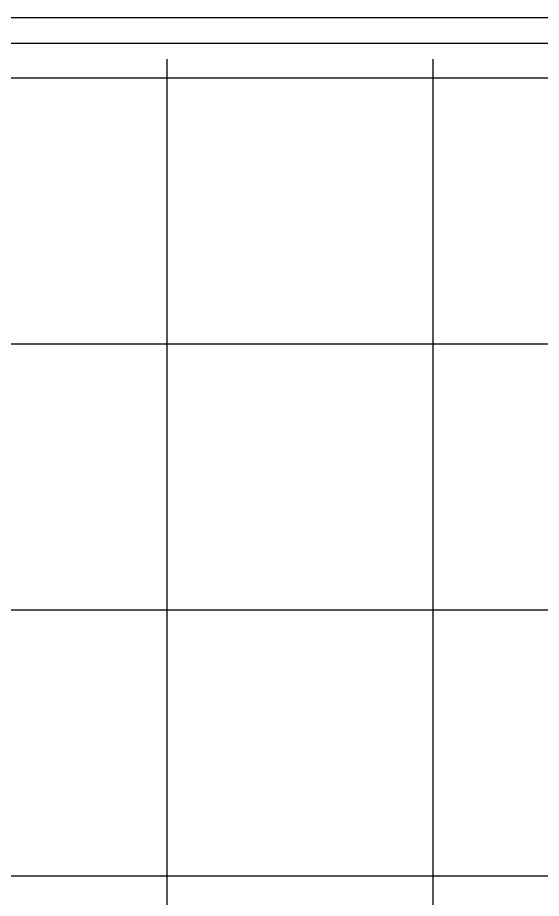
# Model space of a CAD drawing. Header units: millimetres. Extents: x 276147 to 291056, y 9594849 to 9609891.
# Drawn here: x 282773 to 283166, y 9608276 to 9608938 of the extents above; entities that cross this region are included whole.
import ezdxf

# ---------------------------------------------------------------- set-up
doc = ezdxf.new("R2010")
doc.units = ezdxf.units.MM
doc.header["$LTSCALE"] = 10
doc.layers.add('LINHA02', color=8, linetype='Continuous')
doc.layers.add('Top_malha_coord', color=8, linetype='Continuous')

msp = doc.modelspace()

# ---------------------------------------------------------------- linework, layer by layer
at = {"color": 5}
msp.add_line((282429.13, 9608919.04), (284692.03, 9608919.04), dxfattribs=at)
at = {"layer": 'LINHA02'}
msp.add_line((282379.13, 9608938.13), (284711.83, 9608938.13), dxfattribs=at)
at = {"layer": 'Top_malha_coord'}
for p, q in [((282885.09, 9606072.33), (282885.09, 9608906.81)), ((283085.09, 9606072.33), (283085.09, 9608906.81)), ((282470.91, 9608892.92), (284285.09, 9608892.92)), ((282470.91, 9608692.92), (284285.09, 9608692.92)), ((282470.91, 9608492.92), (284285.09, 9608492.92)), ((282470.91, 9608292.92), (284285.09, 9608292.92))]:
    msp.add_line(p, q, dxfattribs=at)

doc.saveas('drawing.dxf')
